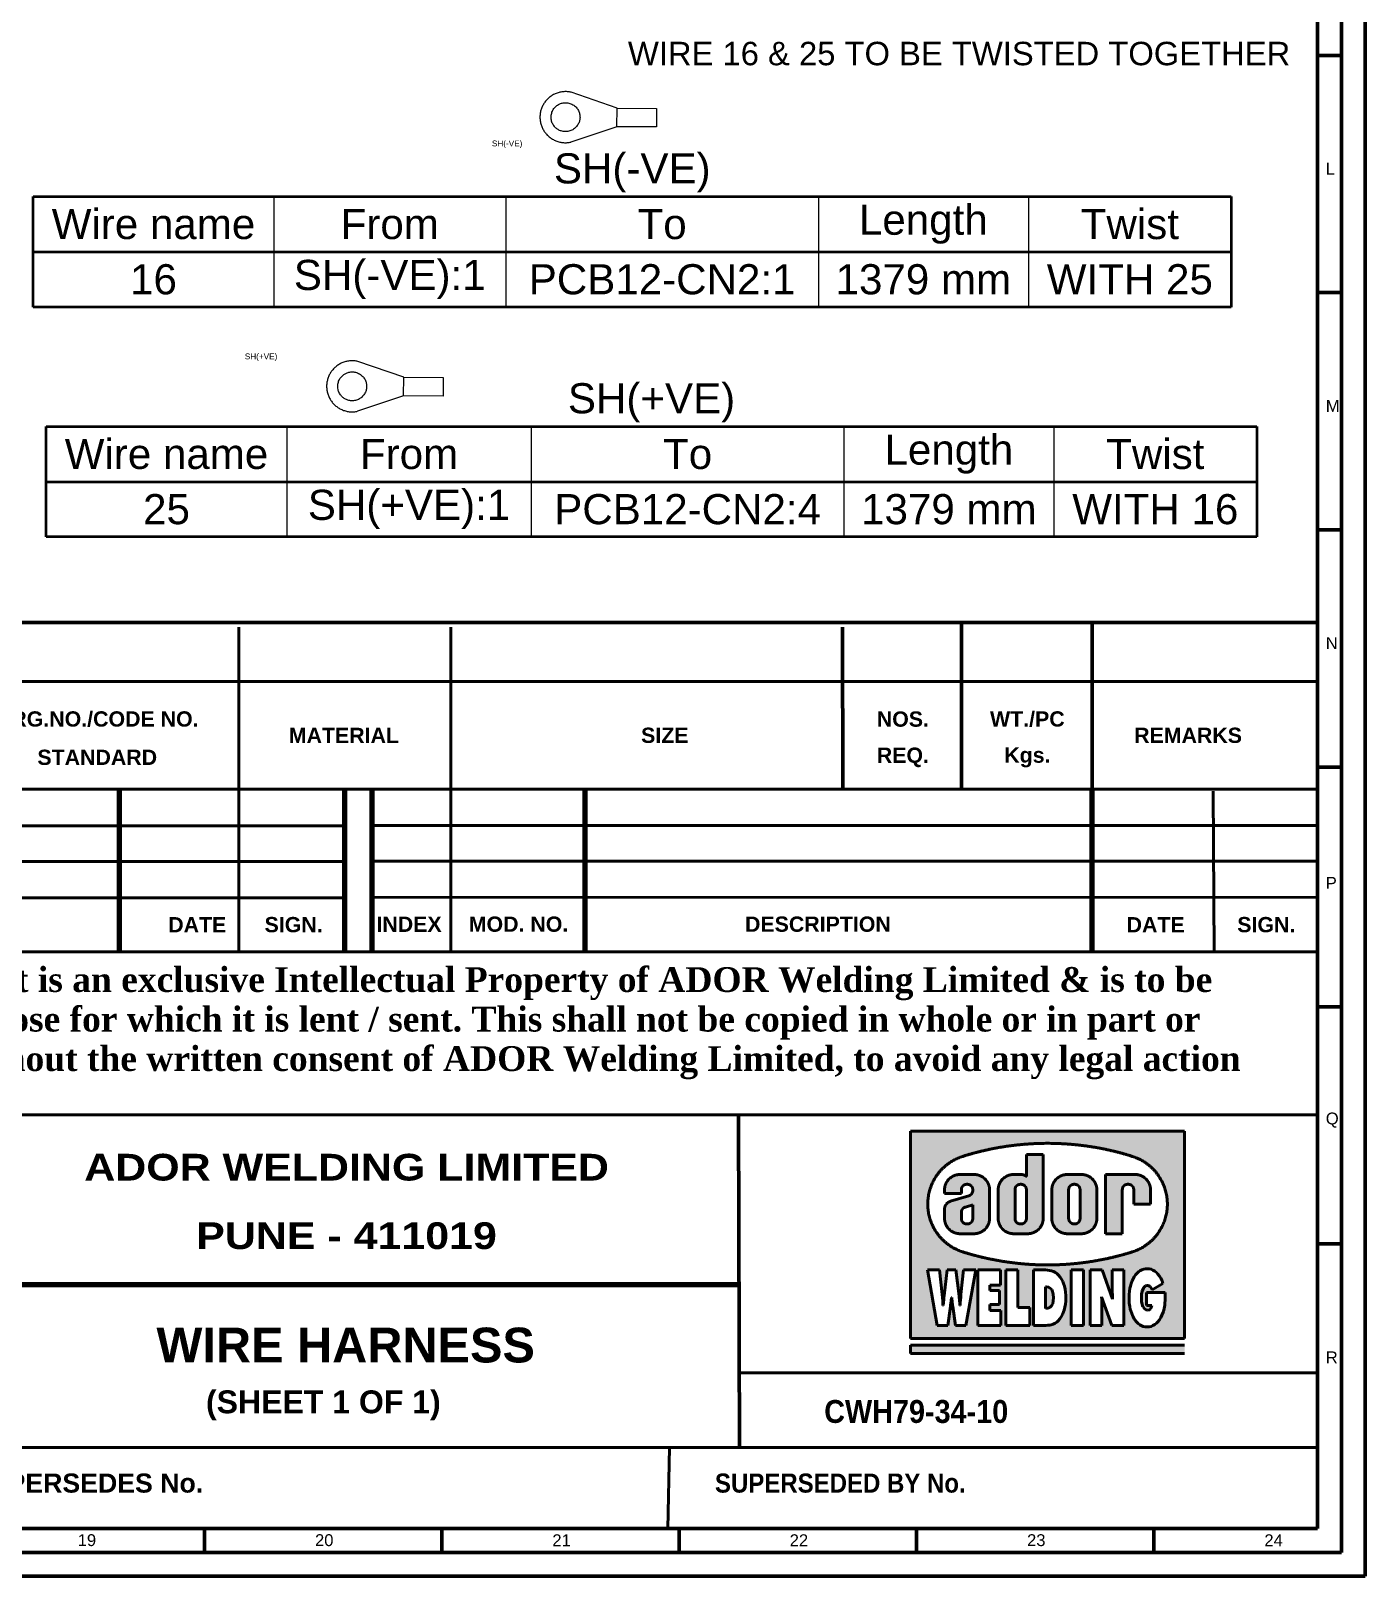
# Model space of a CAD drawing. Header units: millimetres. Extents: x 0 to 1189, y 1 to 842.
# Drawn here: x 907.9 to 1189, y 0.9 to 326.5 of the extents above; entities that cross this region are included whole.
import ezdxf

# ---------------------------------------------------------------- set-up
doc = ezdxf.new("R2010")
doc.units = ezdxf.units.MM
doc.header["$MEASUREMENT"] = 0
doc.linetypes.add('DottedLine', pattern=[3, 0, -3])
doc.styles.get("Standard").update_dxf_attribs({"font": 'txt.shx'})

msp = doc.modelspace()

# ---------------------------------------------------------------- hatches: boundary and pattern name
at = {"lineweight": 0}
h = msp.add_hatch(color=1, dxfattribs=at)
h.paths.add_polyline_path([(1093.23, 94.65), (1093.23, 50.93), (1150.98, 50.93), (1150.98, 94.65)], flags=0)
h.paths.add_polyline_path([(1139.97, 89.34), (1140.83, 89.03), (1141.66, 88.64), (1142.46, 88.18), (1143.22, 87.65), (1143.92, 87.06), (1144.57, 86.41), (1145.16, 85.7), (1145.69, 84.95), (1146.15, 84.15), (1146.54, 83.32), (1146.86, 82.45), (1147.09, 81.56), (1147.25, 80.65), (1147.33, 79.74), (1147.33, 78.82), (1147.25, 77.9), (1147.09, 76.99), (1146.85, 76.1), (1146.54, 75.24), (1146.15, 74.4), (1145.69, 73.61), (1145.16, 72.85), (1144.57, 72.15), (1143.92, 71.5), (1143.21, 70.91), (1142.46, 70.38), (1141.66, 69.92), (1140.83, 69.53), (1139.96, 69.21), (1134.97, 67.88), (1129.87, 66.98), (1124.7, 66.52), (1119.52, 66.52), (1114.35, 66.97), (1109.25, 67.87), (1104.24, 69.22), (1103.37, 69.53), (1102.54, 69.92), (1101.74, 70.38), (1100.99, 70.91), (1100.28, 71.5), (1099.63, 72.15), (1099.04, 72.86), (1098.51, 73.61), (1098.05, 74.41), (1097.66, 75.24), (1097.35, 76.11), (1097.11, 77), (1096.95, 77.9), (1096.87, 78.82), (1096.87, 79.74), (1096.95, 80.66), (1097.11, 81.56), (1097.35, 82.45), (1097.67, 83.32), (1098.05, 84.15), (1098.52, 84.95), (1099.04, 85.7), (1099.64, 86.41), (1100.29, 87.06), (1100.99, 87.65), (1101.75, 88.18), (1102.54, 88.64), (1103.38, 89.03), (1104.24, 89.34), (1109.23, 90.68), (1114.34, 91.58), (1119.5, 92.03), (1124.69, 92.04), (1129.85, 91.58), (1134.96, 90.68)], flags=0)
h.paths.add_polyline_path([(1132.5, 82.25), (1132.5, 76.3), (1132.49, 76.02), (1132.46, 75.74), (1132.39, 75.46), (1132.31, 75.19), (1132.2, 74.92), (1132.07, 74.67), (1131.91, 74.43), (1131.74, 74.21), (1131.55, 74), (1131.34, 73.8), (1131.11, 73.63), (1130.87, 73.48), (1130.62, 73.35), (1130.36, 73.24), (1130.09, 73.15), (1129.81, 73.09), (1129.53, 73.05), (1129.24, 73.04), (1126.27, 73.04), (1125.98, 73.05), (1125.7, 73.09), (1125.42, 73.15), (1125.15, 73.24), (1124.89, 73.35), (1124.64, 73.48), (1124.4, 73.63), (1124.17, 73.8), (1123.96, 74), (1123.77, 74.21), (1123.59, 74.43), (1123.44, 74.67), (1123.31, 74.92), (1123.2, 75.19), (1123.12, 75.46), (1123.05, 75.74), (1123.02, 76.02), (1123, 76.3), (1123, 82.25), (1123.02, 82.54), (1123.05, 82.82), (1123.12, 83.1), (1123.2, 83.37), (1123.31, 83.63), (1123.44, 83.89), (1123.59, 84.13), (1123.77, 84.35), (1123.96, 84.56), (1124.17, 84.75), (1124.4, 84.93), (1124.64, 85.08), (1124.89, 85.21), (1125.15, 85.32), (1125.42, 85.41), (1125.7, 85.47), (1125.98, 85.5), (1126.27, 85.52), (1129.24, 85.52), (1129.53, 85.5), (1129.81, 85.47), (1130.09, 85.41), (1130.36, 85.32), (1130.62, 85.21), (1130.87, 85.08), (1131.11, 84.93), (1131.34, 84.75), (1131.55, 84.56), (1131.74, 84.35), (1131.91, 84.13), (1132.07, 83.89), (1132.2, 83.63), (1132.31, 83.37), (1132.39, 83.1), (1132.46, 82.82), (1132.49, 82.54)], flags=0)
h.paths.add_polyline_path([(1134.31, 85.52), (1140.55, 85.52), (1140.83, 85.5), (1141.11, 85.47), (1141.39, 85.41), (1141.66, 85.32), (1141.92, 85.21), (1142.18, 85.08), (1142.42, 84.93), (1142.64, 84.75), (1142.85, 84.56), (1143.05, 84.35), (1143.22, 84.13), (1143.37, 83.89), (1143.5, 83.63), (1143.61, 83.37), (1143.7, 83.1), (1143.76, 82.82), (1143.8, 82.54), (1143.81, 82.25), (1143.81, 79.26), (1140.26, 79.26), (1140.26, 82.33), (1140.25, 82.43), (1140.24, 82.52), (1140.22, 82.62), (1140.19, 82.71), (1140.15, 82.8), (1140.11, 82.89), (1140.05, 82.97), (1140, 83.05), (1139.93, 83.12), (1139.86, 83.19), (1139.78, 83.25), (1139.7, 83.3), (1139.61, 83.35), (1139.52, 83.39), (1139.42, 83.42), (1139.33, 83.44), (1139.23, 83.45), (1139.13, 83.45), (1139.06, 83.45), (1138.96, 83.45), (1138.86, 83.45), (1138.77, 83.43), (1138.67, 83.41), (1138.58, 83.38), (1138.49, 83.34), (1138.4, 83.29), (1138.32, 83.24), (1138.24, 83.18), (1138.17, 83.11), (1138.11, 83.03), (1138.05, 82.95), (1138, 82.87), (1137.95, 82.78), (1137.92, 82.69), (1137.89, 82.6), (1137.87, 82.5), (1137.86, 82.4), (1137.86, 82.33), (1137.86, 73.04), (1134.31, 73.04)], flags=0)
h.paths.add_polyline_path([(1128.95, 82.33), (1128.95, 76.23), (1128.95, 76.13), (1128.94, 76.03), (1128.92, 75.94), (1128.89, 75.84), (1128.85, 75.75), (1128.8, 75.67), (1128.75, 75.58), (1128.69, 75.51), (1128.62, 75.43), (1128.55, 75.37), (1128.47, 75.31), (1128.39, 75.25), (1128.3, 75.21), (1128.21, 75.17), (1128.12, 75.14), (1128.02, 75.12), (1127.93, 75.11), (1127.83, 75.1), (1127.75, 75.1), (1127.65, 75.11), (1127.55, 75.12), (1127.44, 75.14), (1127.34, 75.18), (1127.25, 75.22), (1127.15, 75.26), (1127.07, 75.32), (1126.98, 75.38), (1126.91, 75.45), (1126.83, 75.53), (1126.77, 75.62), (1126.71, 75.7), (1126.67, 75.8), (1126.63, 75.89), (1126.59, 75.99), (1126.57, 76.1), (1126.56, 76.2), (1126.55, 76.3), (1126.55, 82.33), (1126.56, 82.43), (1126.57, 82.52), (1126.59, 82.62), (1126.62, 82.71), (1126.66, 82.8), (1126.7, 82.89), (1126.76, 82.97), (1126.82, 83.05), (1126.88, 83.12), (1126.96, 83.19), (1127.03, 83.25), (1127.12, 83.3), (1127.2, 83.35), (1127.29, 83.39), (1127.39, 83.42), (1127.48, 83.44), (1127.58, 83.45), (1127.68, 83.45), (1127.83, 83.45), (1127.93, 83.45), (1128.02, 83.44), (1128.12, 83.42), (1128.21, 83.39), (1128.3, 83.35), (1128.39, 83.3), (1128.47, 83.25), (1128.55, 83.19), (1128.62, 83.12), (1128.69, 83.05), (1128.75, 82.97), (1128.8, 82.89), (1128.85, 82.8), (1128.89, 82.71), (1128.92, 82.62), (1128.94, 82.52), (1128.95, 82.43)], flags=0)
h.paths.add_polyline_path([(1121.2, 89.72), (1121.2, 76.3), (1121.19, 76.02), (1121.15, 75.74), (1121.09, 75.46), (1121, 75.19), (1120.9, 74.92), (1120.76, 74.67), (1120.61, 74.43), (1120.44, 74.21), (1120.25, 74), (1120.04, 73.8), (1119.81, 73.63), (1119.57, 73.48), (1119.32, 73.35), (1119.05, 73.24), (1118.78, 73.15), (1118.5, 73.09), (1118.22, 73.05), (1117.94, 73.04), (1114.96, 73.04), (1114.68, 73.05), (1114.4, 73.09), (1114.12, 73.15), (1113.85, 73.24), (1113.58, 73.35), (1113.33, 73.48), (1113.09, 73.63), (1112.87, 73.8), (1112.66, 74), (1112.46, 74.21), (1112.29, 74.43), (1112.14, 74.67), (1112.01, 74.92), (1111.9, 75.19), (1111.81, 75.46), (1111.75, 75.74), (1111.71, 76.02), (1111.7, 76.3), (1111.7, 82.25), (1111.71, 82.54), (1111.75, 82.82), (1111.81, 83.1), (1111.9, 83.37), (1112.01, 83.63), (1112.14, 83.89), (1112.29, 84.13), (1112.46, 84.35), (1112.66, 84.56), (1112.87, 84.75), (1113.09, 84.93), (1113.33, 85.08), (1113.58, 85.21), (1113.85, 85.32), (1114.12, 85.41), (1114.4, 85.47), (1114.68, 85.5), (1114.96, 85.52), (1116.57, 85.52), (1116.72, 85.51), (1116.86, 85.48), (1117.01, 85.45), (1117.15, 85.4), (1117.28, 85.34), (1117.41, 85.27), (1117.54, 85.18), (1117.65, 85.09), (1117.65, 89.72)], flags=0)
h.paths.add_polyline_path([(1117.65, 82.33), (1117.65, 76.23), (1117.65, 76.13), (1117.63, 76.03), (1117.61, 75.94), (1117.58, 75.84), (1117.55, 75.75), (1117.5, 75.67), (1117.45, 75.58), (1117.39, 75.51), (1117.32, 75.43), (1117.25, 75.37), (1117.17, 75.31), (1117.09, 75.25), (1117, 75.21), (1116.91, 75.17), (1116.82, 75.14), (1116.72, 75.12), (1116.62, 75.11), (1116.52, 75.1), (1116.38, 75.1), (1116.28, 75.11), (1116.18, 75.12), (1116.08, 75.14), (1115.99, 75.17), (1115.9, 75.21), (1115.81, 75.25), (1115.73, 75.31), (1115.65, 75.37), (1115.58, 75.43), (1115.51, 75.51), (1115.45, 75.58), (1115.4, 75.67), (1115.36, 75.75), (1115.32, 75.84), (1115.29, 75.94), (1115.27, 76.03), (1115.25, 76.13), (1115.25, 76.23), (1115.25, 82.33), (1115.25, 82.43), (1115.27, 82.52), (1115.29, 82.62), (1115.32, 82.71), (1115.36, 82.8), (1115.4, 82.89), (1115.45, 82.97), (1115.51, 83.05), (1115.58, 83.12), (1115.65, 83.19), (1115.73, 83.25), (1115.81, 83.3), (1115.9, 83.35), (1115.99, 83.39), (1116.08, 83.42), (1116.18, 83.44), (1116.28, 83.45), (1116.38, 83.45), (1116.52, 83.45), (1116.62, 83.45), (1116.72, 83.44), (1116.82, 83.42), (1116.91, 83.39), (1117, 83.35), (1117.09, 83.3), (1117.17, 83.25), (1117.25, 83.19), (1117.32, 83.12), (1117.39, 83.05), (1117.45, 82.97), (1117.5, 82.89), (1117.55, 82.8), (1117.58, 82.71), (1117.61, 82.62), (1117.63, 82.52), (1117.65, 82.43)], flags=0)
h.paths.add_polyline_path([(1109.9, 82.25), (1109.9, 76.3), (1109.88, 76.02), (1109.85, 75.74), (1109.79, 75.46), (1109.7, 75.19), (1109.59, 74.92), (1109.46, 74.67), (1109.31, 74.43), (1109.13, 74.21), (1108.94, 74), (1108.73, 73.8), (1108.51, 73.63), (1108.27, 73.48), (1108.01, 73.35), (1107.75, 73.24), (1107.48, 73.15), (1107.2, 73.09), (1106.92, 73.05), (1106.63, 73.04), (1103.66, 73.04), (1103.37, 73.05), (1103.09, 73.09), (1102.81, 73.15), (1102.54, 73.24), (1102.28, 73.35), (1102.03, 73.48), (1101.79, 73.63), (1101.56, 73.8), (1101.35, 74), (1101.16, 74.21), (1100.99, 74.43), (1100.83, 74.67), (1100.7, 74.92), (1100.59, 75.19), (1100.51, 75.46), (1100.45, 75.74), (1100.41, 76.02), (1100.4, 76.3), (1100.4, 78.17), (1100.4, 78.27), (1100.41, 78.43), (1100.44, 78.58), (1100.49, 78.73), (1100.54, 78.87), (1100.61, 79.01), (1100.69, 79.15), (1100.78, 79.27), (1100.88, 79.39), (1100.99, 79.5), (1101.11, 79.6), (1101.24, 79.68), (1101.37, 79.76), (1101.51, 79.82), (1101.66, 79.87), (1105.49, 81.02), (1105.59, 81.06), (1105.69, 81.1), (1105.78, 81.15), (1105.86, 81.21), (1105.95, 81.28), (1106.02, 81.35), (1106.09, 81.43), (1106.15, 81.51), (1106.2, 81.6), (1106.25, 81.7), (1106.29, 81.8), (1106.31, 81.9), (1106.33, 82), (1106.34, 82.1), (1106.34, 82.25), (1106.35, 82.35), (1106.34, 82.45), (1106.33, 82.55), (1106.3, 82.64), (1106.27, 82.73), (1106.23, 82.82), (1106.19, 82.91), (1106.13, 82.99), (1106.07, 83.07), (1106, 83.14), (1105.93, 83.21), (1105.85, 83.26), (1105.77, 83.31), (1105.68, 83.36), (1105.59, 83.39), (1105.49, 83.42), (1105.4, 83.44), (1105.3, 83.45), (1105.2, 83.45), (1105.15, 83.45), (1105.05, 83.45), (1104.95, 83.45), (1104.85, 83.43), (1104.76, 83.41), (1104.66, 83.38), (1104.57, 83.34), (1104.49, 83.29), (1104.41, 83.24), (1104.33, 83.18), (1104.26, 83.11), (1104.19, 83.03), (1104.14, 82.95), (1104.09, 82.87), (1104.04, 82.78), (1104.01, 82.69), (1103.98, 82.6), (1103.96, 82.5), (1103.95, 82.4), (1103.95, 82.33), (1103.95, 81.51), (1100.4, 81.51), (1100.4, 82.25), (1100.41, 82.54), (1100.45, 82.82), (1100.51, 83.1), (1100.59, 83.37), (1100.7, 83.63), (1100.83, 83.89), (1100.99, 84.13), (1101.16, 84.35), (1101.35, 84.56), (1101.56, 84.75), (1101.79, 84.93), (1102.03, 85.08), (1102.28, 85.21), (1102.54, 85.32), (1102.81, 85.41), (1103.09, 85.47), (1103.37, 85.5), (1103.66, 85.52), (1106.63, 85.52), (1106.92, 85.5), (1107.2, 85.47), (1107.48, 85.41), (1107.75, 85.32), (1108.01, 85.21), (1108.27, 85.08), (1108.51, 84.93), (1108.73, 84.75), (1108.94, 84.56), (1109.13, 84.35), (1109.31, 84.13), (1109.46, 83.89), (1109.59, 83.63), (1109.7, 83.37), (1109.79, 83.1), (1109.85, 82.82), (1109.88, 82.54)], flags=0)
h.paths.add_polyline_path([(1133.6, 65.41), (1135.81, 59.28), (1135.77, 59.94), (1135.76, 60.18), (1135.74, 60.79), (1135.74, 61.48), (1135.74, 65.41), (1138.21, 65.41), (1138.21, 53.69), (1135.67, 53.69), (1133.48, 59.77), (1133.53, 59.1), (1133.54, 58.93), (1133.56, 58.27), (1133.56, 57.92), (1133.56, 53.69), (1131.08, 53.69), (1131.08, 65.41)], flags=0)
h.paths.add_polyline_path([(1129.7, 65.41), (1129.7, 53.69), (1127.09, 53.69), (1127.09, 65.41)], flags=0)
h.paths.add_polyline_path([(1123.37, 65.08), (1123.76, 64.88), (1124.05, 64.67), (1124.42, 64.31), (1124.76, 63.9), (1125.05, 63.45), (1125.31, 62.95), (1125.47, 62.55), (1125.66, 61.97), (1125.81, 61.36), (1125.9, 60.71), (1125.96, 60.03), (1125.97, 59.54), (1125.95, 58.84), (1125.88, 58.17), (1125.76, 57.53), (1125.6, 56.93), (1125.47, 56.55), (1125.25, 56.02), (1124.98, 55.53), (1124.67, 55.09), (1124.33, 54.69), (1124.05, 54.43), (1123.71, 54.19), (1123.31, 54), (1122.9, 53.87), (1122.57, 53.8), (1122.19, 53.75), (1121.76, 53.71), (1121.29, 53.7), (1119.15, 53.69), (1119.15, 65.41), (1121.23, 65.41), (1121.69, 65.4), (1122.13, 65.37), (1122.52, 65.31), (1122.91, 65.23)], flags=0)
h.paths.add_polyline_path([(1106.35, 79.13), (1106.35, 76.23), (1106.34, 76.13), (1106.33, 76.03), (1106.31, 75.94), (1106.28, 75.84), (1106.24, 75.75), (1106.2, 75.67), (1106.14, 75.58), (1106.08, 75.51), (1106.02, 75.43), (1105.94, 75.37), (1105.87, 75.31), (1105.78, 75.25), (1105.7, 75.21), (1105.61, 75.17), (1105.51, 75.14), (1105.42, 75.12), (1105.32, 75.11), (1105.22, 75.1), (1105.07, 75.1), (1104.97, 75.11), (1104.88, 75.12), (1104.78, 75.14), (1104.69, 75.17), (1104.6, 75.21), (1104.51, 75.25), (1104.43, 75.31), (1104.35, 75.37), (1104.28, 75.43), (1104.21, 75.51), (1104.15, 75.58), (1104.1, 75.67), (1104.05, 75.75), (1104.01, 75.84), (1103.98, 75.94), (1103.96, 76.03), (1103.95, 76.13), (1103.95, 76.23), (1103.95, 77.51), (1103.95, 77.58), (1103.96, 77.69), (1103.98, 77.79), (1104.01, 77.89), (1104.04, 77.99), (1104.09, 78.08), (1104.14, 78.17), (1104.2, 78.26), (1104.27, 78.34), (1104.35, 78.41), (1104.43, 78.48), (1104.52, 78.53), (1104.61, 78.59), (1104.7, 78.63), (1104.8, 78.66)], flags=0)
h.paths.add_polyline_path([(1141.96, 65.43), (1142.36, 65.58), (1142.77, 65.66), (1143.08, 65.67), (1143.51, 65.64), (1143.93, 65.54), (1144.32, 65.38), (1144.7, 65.16), (1145.03, 64.89), (1145.36, 64.53), (1145.68, 64.12), (1145.96, 63.64), (1146.22, 63.1), (1146.42, 62.58), (1144.14, 61.18), (1143.87, 61.72), (1143.7, 61.91), (1143.32, 62.13), (1143.12, 62.15), (1142.72, 62.05), (1142.38, 61.73), (1142.22, 61.44), (1142.03, 60.92), (1141.92, 60.29), (1141.88, 59.55), (1141.88, 59.53), (1141.91, 58.77), (1142.02, 58.14), (1142.21, 57.63), (1142.22, 57.61), (1142.51, 57.19), (1142.88, 56.97), (1143.18, 56.92), (1143.61, 57.02), (1143.79, 57.17), (1144.03, 57.68), (1144.06, 57.89), (1142.94, 57.89), (1142.94, 60.64), (1146.89, 60.64), (1146.9, 60.1), (1146.9, 59.79), (1146.89, 59.07), (1146.84, 58.4), (1146.79, 57.95), (1146.67, 57.27), (1146.51, 56.66), (1146.45, 56.48), (1146.21, 55.89), (1145.95, 55.37), (1145.66, 54.9), (1145.34, 54.49), (1145.04, 54.18), (1144.68, 53.89), (1144.31, 53.67), (1143.91, 53.51), (1143.5, 53.41), (1143.08, 53.38), (1142.65, 53.41), (1142.24, 53.51), (1141.85, 53.67), (1141.58, 53.83), (1141.2, 54.11), (1140.85, 54.45), (1140.52, 54.86), (1140.35, 55.13), (1140.07, 55.64), (1139.83, 56.19), (1139.63, 56.78), (1139.54, 57.11), (1139.41, 57.73), (1139.32, 58.39), (1139.28, 59.07), (1139.27, 59.53), (1139.29, 60.23), (1139.35, 60.9), (1139.45, 61.54), (1139.55, 61.96), (1139.72, 62.57), (1139.94, 63.14), (1140.2, 63.67), (1140.35, 63.92), (1140.66, 64.37), (1140.99, 64.75), (1141.36, 65.07), (1141.57, 65.22)], flags=0)
h.paths.add_polyline_path([(1115.87, 65.41), (1115.87, 57.49), (1118.37, 57.49), (1118.37, 53.69), (1113.3, 53.69), (1113.3, 65.41)], flags=0)
h.paths.add_polyline_path([(1122.31, 61.74), (1122.69, 61.55), (1122.98, 61.25), (1123.17, 60.87), (1123.31, 60.28), (1123.36, 59.54), (1123.32, 58.89), (1123.19, 58.29), (1122.94, 57.78), (1122.58, 57.48), (1122.18, 57.32), (1121.69, 57.27), (1121.69, 61.81), (1121.81, 61.81), (1121.84, 61.81)], flags=0)
h.paths.add_polyline_path([(1112.21, 65.41), (1112.21, 62.23), (1109.95, 62.23), (1109.95, 61.1), (1112, 61.1), (1112, 58.1), (1109.95, 58.1), (1109.95, 56.87), (1112.27, 56.87), (1112.27, 53.69), (1107.44, 53.69), (1107.44, 65.41)], flags=0)
h.paths.add_polyline_path([(1107, 65.41), (1104.91, 53.69), (1102.68, 53.69), (1102.14, 57.68), (1102.1, 57.97), (1102, 58.77), (1101.95, 59.39), (1101.94, 59.62), (1101.85, 59.62), (1101.82, 59.07), (1101.74, 58.35), (1101.69, 57.96), (1101.65, 57.68), (1101.11, 53.69), (1098.88, 53.69), (1096.79, 65.41), (1099.36, 65.41), (1099.92, 60.25), (1099.99, 59.54), (1100.03, 59.01), (1100.07, 58.31), (1100.08, 57.94), (1100.14, 57.94), (1100.17, 58.51), (1100.23, 59.21), (1100.29, 59.77), (1100.31, 59.94), (1100.99, 65.41), (1102.8, 65.41), (1103.47, 59.93), (1103.49, 59.77), (1103.58, 58.99), (1103.63, 58.34), (1103.65, 57.94), (1103.7, 57.94), (1103.73, 58.61), (1103.75, 59.01), (1103.81, 59.65), (1103.87, 60.25), (1104.43, 65.41)], flags=0)
msp.add_hatch(color=1, dxfattribs=at).paths.add_polyline_path([(1093.23, 49.57), (1093.23, 47.77), (1150.98, 47.77), (1150.98, 49.57)], flags=0)

# ---------------------------------------------------------------- linework, layer by layer
at = {"color": 7, "linetype": 'Continuous', "lineweight": 50}
for p, q in [((1189, 0.88), (1189, 841.88)), ((1184, 5.88), (1184, 836.88)), ((1179, 10.88), (1179, 831.88)), ((1184, 321.38), (1179, 321.38)), ((1184, 271.38), (1179, 271.38)), ((1184, 221.38), (1179, 221.38)), ((9.21, 201.91), (1179, 201.88)), ((1078.88, 200.89), (1079, 166.68)), ((1104, 201.88), (1104, 166.68)), ((1131.54, 201.88), (1131.54, 166.68)), ((1184, 171.38), (1179, 171.38)), ((1184, 120.88), (1179, 120.88)), ((1057.18, 27.99), (1057, 97.88)), ((1184, 70.88), (1179, 70.88)), ((10, 10.88), (1179, 10.88)), ((944.5, 10.88), (944.5, 5.88)), ((994.5, 10.88), (994.5, 5.88)), ((1012.6, 10.88), (1020.4, 10.88)), ((1044.5, 10.88), (1044.5, 5.88)), ((1094.5, 10.88), (1094.5, 5.88)), ((1144.5, 10.88), (1144.5, 5.88)), ((5, 5.88), (1184, 5.88)), ((0, 0.88), (1189, 0.88))]:
    msp.add_line(p, q, dxfattribs=at)
at = {"color": 7, "linetype": 'Continuous', "lineweight": 0}
for p, q in [((1031.42, 310.26), (1021.76, 313.6)), ((1031.4, 306.34), (1021.7, 303.09)), ((986.48, 253.53), (976.81, 256.88)), ((986.45, 249.61), (976.76, 246.37))]:
    msp.add_line(p, q, dxfattribs=at)
at = {"color": 7, "linetype": 'Continuous', "lineweight": 35}
for p, q in [((908.43, 291.61), (1160.82, 291.61)), ((908.43, 268.33), (908.43, 291.61)), ((1160.82, 291.61), (1160.82, 268.33)), ((908.43, 279.97), (1160.82, 279.97)), ((1160.82, 268.33), (908.43, 268.33)), ((911.17, 243.16), (1166.19, 243.16)), ((911.17, 219.88), (911.17, 243.16)), ((1166.19, 243.16), (1166.19, 219.88)), ((911.17, 231.52), (1166.19, 231.52)), ((1166.19, 219.88), (911.17, 219.88))]:
    msp.add_line(p, q, dxfattribs=at)
at = {"color": 7, "linetype": 'Continuous', "lineweight": 18}
for p, q in [((959.08, 291.61), (959.08, 268.33)), ((1007.98, 291.61), (1007.98, 268.33)), ((1073.83, 291.61), (1073.83, 268.33)), ((1118.06, 291.61), (1118.06, 268.33)), ((961.83, 243.16), (961.83, 219.88)), ((1013.35, 243.16), (1013.35, 219.88)), ((1079.21, 243.16), (1079.21, 219.88)), ((1123.43, 243.16), (1123.43, 219.88))]:
    msp.add_line(p, q, dxfattribs=at)
at = {"color": 7, "linetype": 'Continuous', "lineweight": 40}
for p, q in [((951.74, 132.39), (951.76, 200.89)), ((996.4, 200.89), (996.4, 132.39)), ((774.86, 189.44), (1178.88, 189.4)), ((774.74, 166.71), (1178.88, 166.7)), ((1157.18, 132.4), (1157.02, 166.32)), ((774.86, 158.96), (973.98, 159)), ((979.76, 159.06), (1178.88, 159.09)), ((774.86, 151.44), (973.98, 151.46)), ((979.76, 151.54), (1178.88, 151.55)), ((774.85, 143.83), (973.98, 143.84)), ((979.75, 143.93), (1178.88, 143.94)), ((774.86, 132.45), (1178.88, 132.46)), ((804.18, 98.06), (1178.88, 98.06)), ((1057.26, 43.73), (1178.88, 43.73)), ((804.18, 27.95), (1178.88, 27.95)), ((1042.08, 10.85), (1042.44, 27.95))]:
    msp.add_line(p, q, dxfattribs=at)
at = {"color": 7, "linetype": 'Continuous', "lineweight": 106}
for p, q in [((926.63, 132.39), (926.63, 166.57)), ((974.03, 166.57), (974.03, 132.39)), ((979.74, 166.57), (979.74, 132.39)), ((1024.64, 166.66), (1024.64, 132.49)), ((1131.53, 132.49), (1131.53, 166.66)), ((804.18, 62.33), (1057.26, 62.33))]:
    msp.add_line(p, q, dxfattribs=at)
at = {"color": 1, "linetype": 'Continuous', "lineweight": 40}
for p, q in [((1093.23, 50.93), (1093.23, 94.65)), ((1093.23, 94.65), (1150.98, 94.65)), ((1150.98, 50.93), (1150.98, 94.65)), ((1117.65, 85.09), (1117.65, 89.72)), ((1117.65, 89.72), (1121.2, 89.72)), ((1121.2, 89.72), (1121.2, 76.3)), ((1106.63, 85.52), (1103.66, 85.52)), ((1114.96, 85.52), (1116.52, 85.52)), ((1129.24, 85.52), (1126.27, 85.52)), ((1134.31, 73.04), (1134.31, 85.52)), ((1134.31, 85.52), (1140.55, 85.52)), ((1100.4, 82.25), (1100.4, 81.51)), ((1100.4, 81.51), (1103.95, 81.51)), ((1103.95, 81.51), (1103.95, 82.33)), ((1105.07, 83.45), (1105.22, 83.45)), ((1106.35, 82.33), (1106.35, 82.17)), ((1109.9, 76.3), (1109.9, 82.25)), ((1111.7, 76.3), (1111.7, 82.25)), ((1115.25, 76.23), (1115.25, 82.33)), ((1116.38, 83.45), (1116.55, 83.45)), ((1117.65, 82.33), (1117.65, 76.23)), ((1123, 82.25), (1123, 76.3)), ((1126.55, 82.33), (1126.55, 76.3)), ((1127.83, 83.45), (1127.68, 83.45)), ((1128.95, 76.23), (1128.95, 82.33)), ((1132.5, 76.3), (1132.5, 82.25)), ((1137.86, 82.33), (1137.86, 73.04)), ((1139.13, 83.45), (1138.98, 83.45)), ((1140.26, 79.26), (1140.26, 82.33)), ((1143.81, 82.25), (1143.81, 79.26)), ((1100.4, 78.17), (1100.4, 76.3)), ((1105.49, 81.02), (1101.66, 79.87)), ((1106.35, 79.13), (1104.8, 78.66)), ((1106.35, 76.23), (1106.35, 79.13)), ((1143.81, 79.26), (1140.26, 79.26)), ((1103.95, 77.51), (1103.95, 76.23)), ((1105.07, 75.1), (1105.22, 75.1)), ((1116.52, 75.1), (1116.38, 75.1)), ((1127.75, 75.1), (1127.83, 75.1)), ((1103.66, 73.04), (1106.63, 73.04)), ((1117.94, 73.04), (1114.96, 73.04)), ((1126.27, 73.04), (1129.24, 73.04)), ((1137.86, 73.04), (1134.31, 73.04)), ((1096.79, 65.41), (1098.88, 53.69)), ((1099.36, 65.41), (1096.79, 65.41)), ((1099.36, 65.41), (1099.92, 60.25)), ((1100.99, 65.41), (1100.31, 59.94)), ((1102.8, 65.41), (1100.99, 65.41)), ((1103.47, 59.93), (1102.8, 65.41)), ((1104.43, 65.41), (1103.87, 60.25)), ((1107, 65.41), (1104.43, 65.41)), ((1104.91, 53.69), (1107, 65.41)), ((1107.44, 53.69), (1107.44, 65.41)), ((1112.21, 65.41), (1107.44, 65.41)), ((1112.21, 62.23), (1112.21, 65.41)), ((1113.3, 53.69), (1113.3, 65.41)), ((1115.87, 65.41), (1113.3, 65.41)), ((1115.87, 57.49), (1115.87, 65.41)), ((1119.15, 65.41), (1119.15, 53.69)), ((1121.23, 65.41), (1119.15, 65.41)), ((1121.23, 65.41), (1121.69, 65.4)), ((1121.69, 65.4), (1122.13, 65.37)), ((1122.13, 65.37), (1122.52, 65.31)), ((1122.52, 65.31), (1122.89, 65.24)), ((1122.89, 65.24), (1122.92, 65.23)), ((1122.92, 65.23), (1123.37, 65.08)), ((1127.09, 65.41), (1127.09, 53.69)), ((1127.09, 65.41), (1127.09, 53.69)), ((1127.09, 53.69), (1127.09, 65.41)), ((1129.7, 65.41), (1127.09, 65.41)), ((1129.7, 65.41), (1129.7, 53.69)), ((1131.08, 53.69), (1131.08, 65.41)), ((1133.6, 65.41), (1131.08, 65.41)), ((1135.81, 59.28), (1133.6, 65.41)), ((1135.74, 65.41), (1135.74, 61.48)), ((1138.21, 65.41), (1135.74, 65.41)), ((1138.21, 53.69), (1138.21, 65.41)), ((1141.36, 65.07), (1141.57, 65.22)), ((1141.57, 65.22), (1141.96, 65.43)), ((1141.96, 65.43), (1142.36, 65.58)), ((1142.36, 65.58), (1142.77, 65.66)), ((1143.08, 65.67), (1142.77, 65.66)), ((1143.51, 65.64), (1143.08, 65.67)), ((1143.93, 65.54), (1143.51, 65.64)), ((1144.32, 65.38), (1143.93, 65.54)), ((1144.7, 65.16), (1144.32, 65.38)), ((1145.03, 64.89), (1144.7, 65.16)), ((1109.95, 62.23), (1109.95, 61.1)), ((1112.21, 62.23), (1109.95, 62.23)), ((1123.37, 65.08), (1123.76, 64.88)), ((1123.76, 64.88), (1124.05, 64.67)), ((1124.05, 64.67), (1124.42, 64.31)), ((1124.42, 64.31), (1124.76, 63.9)), ((1124.76, 63.9), (1125.05, 63.45)), ((1125.05, 63.45), (1125.31, 62.95)), ((1125.31, 62.95), (1125.47, 62.55)), ((1125.47, 62.55), (1125.66, 61.97)), ((1125.81, 61.36), (1125.66, 61.97)), ((1139.45, 61.54), (1139.55, 61.96)), ((1139.55, 61.96), (1139.72, 62.57)), ((1139.72, 62.57), (1139.94, 63.14)), ((1139.94, 63.14), (1140.2, 63.67)), ((1140.35, 63.92), (1140.2, 63.67)), ((1140.35, 63.92), (1140.66, 64.37)), ((1140.66, 64.37), (1140.99, 64.75)), ((1140.99, 64.75), (1141.36, 65.07)), ((1142.38, 61.73), (1142.72, 62.05)), ((1143.12, 62.15), (1142.72, 62.05)), ((1143.12, 62.15), (1143.32, 62.13)), ((1143.32, 62.13), (1143.7, 61.91)), ((1143.7, 61.91), (1143.87, 61.72)), ((1144.14, 61.18), (1146.42, 62.58)), ((1145.36, 64.53), (1145.03, 64.89)), ((1145.68, 64.12), (1145.36, 64.53)), ((1145.96, 63.64), (1145.68, 64.12)), ((1146.22, 63.1), (1145.96, 63.64)), ((1146.22, 63.1), (1146.42, 62.58)), ((1099.92, 60.25), (1099.99, 59.54)), ((1099.99, 59.54), (1100.03, 59.01)), ((1100.03, 59.01), (1100.07, 58.31)), ((1100.17, 58.51), (1100.23, 59.21)), ((1100.23, 59.21), (1100.29, 59.77)), ((1100.29, 59.77), (1100.31, 59.94)), ((1101.74, 58.35), (1101.82, 59.07)), ((1101.82, 59.07), (1101.85, 59.62)), ((1101.85, 59.62), (1101.94, 59.62)), ((1101.94, 59.62), (1101.95, 59.39)), ((1102, 58.77), (1101.95, 59.39)), ((1102.1, 57.97), (1102, 58.77)), ((1103.49, 59.77), (1103.47, 59.93)), ((1103.58, 58.99), (1103.49, 59.77)), ((1103.63, 58.34), (1103.58, 58.99)), ((1103.75, 59.01), (1103.73, 58.61)), ((1103.81, 59.65), (1103.75, 59.01)), ((1103.87, 60.25), (1103.81, 59.65)), ((1109.95, 61.1), (1112, 61.1)), ((1109.95, 61.1), (1112, 61.1)), ((1112, 61.1), (1109.95, 61.1)), ((1112, 61.1), (1112, 58.1)), ((1121.69, 61.81), (1121.69, 57.27)), ((1121.81, 61.81), (1121.69, 61.81)), ((1121.81, 61.81), (1121.84, 61.81)), ((1121.84, 61.81), (1122.31, 61.74)), ((1122.31, 61.74), (1122.69, 61.55)), ((1122.98, 61.25), (1122.69, 61.55)), ((1122.98, 61.25), (1123.17, 60.87)), ((1123.31, 60.28), (1123.17, 60.87)), ((1123.19, 58.29), (1123.32, 58.89)), ((1123.36, 59.54), (1123.31, 60.28)), ((1123.32, 58.89), (1123.36, 59.54)), ((1125.9, 60.71), (1125.81, 61.36)), ((1125.88, 58.17), (1125.95, 58.84)), ((1125.96, 60.03), (1125.9, 60.71)), ((1125.95, 58.84), (1125.97, 59.54)), ((1125.97, 59.54), (1125.96, 60.03)), ((1133.48, 59.77), (1133.53, 59.1)), ((1135.67, 53.69), (1133.48, 59.77)), ((1133.53, 59.1), (1133.54, 58.93)), ((1133.54, 58.93), (1133.56, 58.27)), ((1135.74, 61.48), (1135.74, 60.79)), ((1135.74, 60.79), (1135.76, 60.18)), ((1135.76, 60.18), (1135.77, 59.94)), ((1135.77, 59.94), (1135.81, 59.28)), ((1139.27, 59.53), (1139.29, 60.23)), ((1139.28, 59.07), (1139.27, 59.53)), ((1139.32, 58.39), (1139.28, 59.07)), ((1139.29, 60.23), (1139.35, 60.9)), ((1139.35, 60.9), (1139.45, 61.54)), ((1141.88, 59.55), (1141.92, 60.29)), ((1141.88, 59.53), (1141.88, 59.55)), ((1141.91, 58.77), (1141.88, 59.53)), ((1142.02, 58.14), (1141.91, 58.77)), ((1141.92, 60.29), (1142.03, 60.92)), ((1142.22, 61.44), (1142.03, 60.92)), ((1142.22, 61.44), (1142.38, 61.73)), ((1146.89, 60.64), (1142.94, 60.64)), ((1142.94, 60.64), (1142.94, 57.89)), ((1143.87, 61.72), (1144.14, 61.18)), ((1146.89, 59.07), (1146.84, 58.4)), ((1146.89, 60.64), (1146.9, 60.1)), ((1146.9, 59.79), (1146.89, 59.07)), ((1146.9, 60.1), (1146.9, 59.79)), ((1100.07, 58.31), (1100.08, 57.94)), ((1100.14, 57.94), (1100.08, 57.94)), ((1100.14, 57.94), (1100.17, 58.51)), ((1101.11, 53.69), (1101.65, 57.68)), ((1101.65, 57.68), (1101.69, 57.96)), ((1101.74, 58.35), (1101.69, 57.96)), ((1102.14, 57.68), (1102.1, 57.97)), ((1102.14, 57.68), (1102.68, 53.69)), ((1103.65, 57.94), (1103.63, 58.34)), ((1103.7, 57.94), (1103.65, 57.94)), ((1103.73, 58.61), (1103.7, 57.94)), ((1112, 58.1), (1109.95, 58.1)), ((1109.95, 58.1), (1109.95, 56.87)), ((1109.95, 56.87), (1112.27, 56.87)), ((1109.95, 56.87), (1112.27, 56.87)), ((1112.27, 56.87), (1109.95, 56.87)), ((1112.27, 53.69), (1112.27, 56.87)), ((1115.87, 57.49), (1118.37, 57.49)), ((1115.87, 57.49), (1118.37, 57.49)), ((1118.37, 57.49), (1115.87, 57.49)), ((1118.37, 53.69), (1118.37, 57.49)), ((1122.18, 57.32), (1121.69, 57.27)), ((1122.58, 57.48), (1122.18, 57.32)), ((1122.58, 57.48), (1122.89, 57.74)), ((1122.96, 57.83), (1122.89, 57.74)), ((1122.96, 57.83), (1123.19, 58.29)), ((1124.98, 55.53), (1124.67, 55.09)), ((1125.25, 56.02), (1124.98, 55.53)), ((1125.47, 56.55), (1125.25, 56.02)), ((1125.6, 56.93), (1125.47, 56.55)), ((1125.6, 56.93), (1125.76, 57.53)), ((1125.76, 57.53), (1125.88, 58.17)), ((1133.56, 58.27), (1133.56, 57.92)), ((1133.56, 53.69), (1133.56, 57.92)), ((1139.41, 57.73), (1139.32, 58.39)), ((1139.54, 57.11), (1139.41, 57.73)), ((1139.63, 56.78), (1139.54, 57.11)), ((1139.83, 56.19), (1139.63, 56.78)), ((1140.07, 55.64), (1139.83, 56.19)), ((1140.35, 55.13), (1140.07, 55.64)), ((1142.21, 57.63), (1142.02, 58.14)), ((1142.21, 57.63), (1142.22, 57.61)), ((1142.22, 57.61), (1142.51, 57.19)), ((1142.88, 56.97), (1142.51, 57.19)), ((1142.88, 56.97), (1143.18, 56.92)), ((1142.94, 57.89), (1144.06, 57.89)), ((1143.61, 57.02), (1143.18, 56.92)), ((1143.79, 57.17), (1143.61, 57.02)), ((1143.79, 57.17), (1144.03, 57.68)), ((1144.06, 57.89), (1144.03, 57.68)), ((1145.66, 54.9), (1145.95, 55.37)), ((1145.95, 55.37), (1146.21, 55.89)), ((1146.21, 55.89), (1146.45, 56.48)), ((1146.51, 56.66), (1146.45, 56.48)), ((1146.51, 56.66), (1146.67, 57.27)), ((1146.67, 57.27), (1146.79, 57.95)), ((1146.84, 58.4), (1146.79, 57.95)), ((1098.88, 53.69), (1101.11, 53.69)), ((1102.68, 53.69), (1104.91, 53.69)), ((1107.44, 53.69), (1112.27, 53.69)), ((1113.3, 53.69), (1118.37, 53.69)), ((1121.29, 53.7), (1119.15, 53.69)), ((1121.04, 53.69), (1121.29, 53.7)), ((1121.76, 53.71), (1121.29, 53.7)), ((1122.19, 53.75), (1121.76, 53.71)), ((1122.57, 53.8), (1122.19, 53.75)), ((1122.9, 53.87), (1122.57, 53.8)), ((1123.31, 54), (1122.9, 53.87)), ((1123.71, 54.19), (1123.31, 54)), ((1124.05, 54.43), (1123.71, 54.19)), ((1124.33, 54.69), (1124.05, 54.43)), ((1124.67, 55.09), (1124.33, 54.69)), ((1129.7, 53.69), (1127.09, 53.69)), ((1131.08, 53.69), (1133.56, 53.69)), ((1135.67, 53.69), (1138.21, 53.69)), ((1140.52, 54.86), (1140.35, 55.13)), ((1140.85, 54.45), (1140.52, 54.86)), ((1141.2, 54.11), (1140.85, 54.45)), ((1141.58, 53.83), (1141.2, 54.11)), ((1141.58, 53.83), (1141.85, 53.67)), ((1142.24, 53.51), (1141.85, 53.67)), ((1142.65, 53.41), (1142.24, 53.51)), ((1143.08, 53.38), (1142.65, 53.41)), ((1143.5, 53.41), (1143.08, 53.38)), ((1143.5, 53.41), (1143.91, 53.51)), ((1143.91, 53.51), (1144.31, 53.67)), ((1144.31, 53.67), (1144.68, 53.89)), ((1144.68, 53.89), (1145.04, 54.18)), ((1145.04, 54.18), (1145.34, 54.49)), ((1145.34, 54.49), (1145.66, 54.9)), ((1093.23, 50.93), (1150.98, 50.93)), ((1093.23, 49.57), (1150.98, 49.57)), ((1093.23, 47.77), (1093.23, 49.57)), ((1093.23, 47.77), (1150.98, 47.77))]:
    msp.add_line(p, q, dxfattribs=at)
at = {"color": 251, "linetype": 'DottedLine', "lineweight": 50, "true_color": 0x656565}
msp.add_polyline3d([(0, 0.88, 0), (0, 841.88, 0), (1189, 841.88, 0), (1189, 0.88, 0), (0, 0.88, 0)], dxfattribs=at)
at = {"color": 7, "linetype": 'Continuous', "lineweight": 0}
for points in [[(1031.42, 310.26, 0), (1039.74, 310.21, 0), (1039.72, 306.29, 0), (1031.4, 306.34, 0), (1031.42, 310.26, 0)], [(986.48, 253.53, 0), (994.8, 253.49, 0), (994.78, 249.57, 0), (986.45, 249.61, 0), (986.48, 253.53, 0)]]:
    msp.add_polyline3d(points, dxfattribs=at)
for points, weights in [([(1021.76, 313.6), (1018.19, 314.42), (1016.12, 311.4), (1014.05, 308.39), (1016.09, 305.35), (1018.13, 302.32), (1021.7, 303.09)], [1, 0.827308773994, 1, 0.827308773994, 1, 0.827308773994, 1]), ([(1023.61, 308.34), (1023.64, 313.62), (1019.05, 311), (1014.47, 308.39), (1019.02, 305.72), (1023.58, 303.06), (1023.61, 308.34)], [1, 0.499999970198, 1, 0.499999970198, 1, 0.499999970198, 1]), ([(976.81, 256.88), (973.25, 257.69), (971.18, 254.68), (969.11, 251.67), (971.15, 248.63), (973.18, 245.6), (976.76, 246.37)], [1, 0.827308773994, 1, 0.827308773994, 1, 0.827308773994, 1]), ([(978.66, 251.61), (978.69, 256.89), (974.11, 254.28), (969.52, 251.66), (974.08, 249), (978.64, 246.34), (978.66, 251.61)], [1, 0.499999970198, 1, 0.499999970198, 1, 0.499999970198, 1])]:
    msp.add_rational_spline(points, weights, degree=2, knots=[0, 0, 0, 0.333333, 0.333333, 0.666667, 0.666667, 1, 1, 1], dxfattribs=at)
at = {"color": 1, "linetype": 'Continuous', "lineweight": 40}
for points, weights in [([(1139.96, 89.34), (1134.18, 91.17), (1128.14, 91.78), (1122.1, 92.4), (1116.07, 91.78), (1110.03, 91.17), (1104.24, 89.34)], [1, 0.994826257229, 1, 0.994826257229, 1, 0.994826257229, 1]), ([(1104.24, 89.34), (1099.73, 87.92), (1097.79, 83.6), (1095.85, 79.28), (1097.79, 74.96), (1099.73, 70.64), (1104.24, 69.21)], [1, 0.912340164185, 1, 0.912340164185, 1, 0.912340164185, 1]), ([(1139.96, 69.21), (1144.48, 70.64), (1146.42, 74.96), (1148.36, 79.28), (1146.42, 83.6), (1144.48, 87.92), (1139.96, 89.34)], [1, 0.912340164185, 1, 0.912340164185, 1, 0.912340164185, 1]), ([(1103.66, 85.52), (1102.78, 85.52), (1102.03, 85.08), (1101.27, 84.64), (1100.83, 83.89), (1100.4, 83.13), (1100.4, 82.25)], [1, 0.965925812721, 1, 0.965925812721, 1, 0.965925812721, 1]), ([(1109.9, 82.25), (1109.9, 83.13), (1109.46, 83.89), (1109.02, 84.64), (1108.27, 85.08), (1107.51, 85.52), (1106.63, 85.52)], [1, 0.965925812721, 1, 0.965925812721, 1, 0.965925812721, 1]), ([(1114.96, 85.52), (1114.09, 85.52), (1113.33, 85.08), (1112.57, 84.64), (1112.14, 83.89), (1111.7, 83.13), (1111.7, 82.25)], [1, 0.965925812721, 1, 0.965925812721, 1, 0.965925812721, 1]), ([(1117.65, 85.09), (1117.5, 85.23), (1117.31, 85.32), (1117.13, 85.42), (1116.93, 85.47), (1116.73, 85.52), (1116.52, 85.52)], [1, 0.992737770081, 1, 0.992737770081, 1, 0.992737770081, 1]), ([(1126.27, 85.52), (1125.39, 85.52), (1124.64, 85.08), (1123.88, 84.64), (1123.44, 83.89), (1123, 83.13), (1123, 82.25)], [1, 0.965925812721, 1, 0.965925812721, 1, 0.965925812721, 1]), ([(1132.5, 82.25), (1132.5, 83.13), (1132.07, 83.89), (1131.63, 84.64), (1130.87, 85.08), (1130.12, 85.52), (1129.24, 85.52)], [1, 0.965925812721, 1, 0.965925812721, 1, 0.965925812721, 1]), ([(1143.81, 82.25), (1143.81, 83.13), (1143.37, 83.89), (1142.93, 84.64), (1142.18, 85.08), (1141.42, 85.52), (1140.55, 85.52)], [1, 0.965925812721, 1, 0.965925812721, 1, 0.965925812721, 1]), ([(1105.07, 83.45), (1104.77, 83.45), (1104.51, 83.3), (1104.25, 83.15), (1104.1, 82.89), (1103.95, 82.63), (1103.95, 82.33)], [1, 0.965925812721, 1, 0.965925812721, 1, 0.965925812721, 1]), ([(1106.35, 82.33), (1106.35, 82.63), (1106.2, 82.89), (1106.05, 83.15), (1105.78, 83.3), (1105.52, 83.45), (1105.22, 83.45)], [1, 0.965925812721, 1, 0.965925812721, 1, 0.965925812721, 1]), ([(1105.49, 81.02), (1105.74, 81.1), (1105.94, 81.27), (1106.13, 81.44), (1106.24, 81.68), (1106.35, 81.91), (1106.35, 82.17)], [1, 0.977368712425, 1, 0.977368712425, 1, 0.977368712425, 1]), ([(1116.38, 83.45), (1116.07, 83.45), (1115.81, 83.3), (1115.55, 83.15), (1115.4, 82.89), (1115.25, 82.63), (1115.25, 82.33)], [1, 0.965925812721, 1, 0.965925812721, 1, 0.965925812721, 1]), ([(1117.65, 82.33), (1117.65, 82.63), (1117.5, 82.89), (1117.35, 83.15), (1117.09, 83.3), (1116.83, 83.45), (1116.52, 83.45)], [1, 0.965925812721, 1, 0.965925812721, 1, 0.965925812721, 1]), ([(1127.68, 83.45), (1127.38, 83.45), (1127.12, 83.3), (1126.86, 83.15), (1126.7, 82.89), (1126.55, 82.63), (1126.55, 82.33)], [1, 0.965925812721, 1, 0.965925812721, 1, 0.965925812721, 1]), ([(1128.95, 82.33), (1128.95, 82.63), (1128.8, 82.89), (1128.65, 83.15), (1128.39, 83.3), (1128.13, 83.45), (1127.83, 83.45)], [1, 0.965925812721, 1, 0.965925812721, 1, 0.965925812721, 1]), ([(1138.98, 83.45), (1138.68, 83.45), (1138.42, 83.3), (1138.16, 83.15), (1138.01, 82.89), (1137.86, 82.63), (1137.86, 82.33)], [1, 0.965925812721, 1, 0.965925812721, 1, 0.965925812721, 1]), ([(1140.26, 82.33), (1140.26, 82.63), (1140.11, 82.89), (1139.96, 83.15), (1139.7, 83.3), (1139.43, 83.45), (1139.13, 83.45)], [1, 0.965925812721, 1, 0.965925812721, 1, 0.965925812721, 1]), ([(1101.66, 79.87), (1101.29, 79.76), (1101, 79.51), (1100.71, 79.26), (1100.56, 78.91), (1100.4, 78.56), (1100.4, 78.17)], [1, 0.977368712425, 1, 0.977368712425, 1, 0.977368712425, 1]), ([(1104.8, 78.66), (1104.55, 78.59), (1104.36, 78.42), (1104.16, 78.25), (1104.05, 78.01), (1103.95, 77.77), (1103.95, 77.51)], [1, 0.977368712425, 1, 0.977368712425, 1, 0.977368712425, 1]), ([(1100.4, 76.3), (1100.4, 75.43), (1100.83, 74.67), (1101.27, 73.92), (1102.03, 73.48), (1102.78, 73.04), (1103.66, 73.04)], [1, 0.965925812721, 1, 0.965925812721, 1, 0.965925812721, 1]), ([(1103.95, 76.23), (1103.95, 75.93), (1104.1, 75.67), (1104.25, 75.41), (1104.51, 75.25), (1104.77, 75.1), (1105.07, 75.1)], [1, 0.965925812721, 1, 0.965925812721, 1, 0.965925812721, 1]), ([(1105.22, 75.1), (1105.52, 75.1), (1105.78, 75.25), (1106.05, 75.41), (1106.2, 75.67), (1106.35, 75.93), (1106.35, 76.23)], [1, 0.965925812721, 1, 0.965925812721, 1, 0.965925812721, 1]), ([(1106.63, 73.04), (1107.51, 73.04), (1108.27, 73.48), (1109.02, 73.92), (1109.46, 74.67), (1109.9, 75.43), (1109.9, 76.3)], [1, 0.965925812721, 1, 0.965925812721, 1, 0.965925812721, 1]), ([(1111.7, 76.3), (1111.7, 75.43), (1112.14, 74.67), (1112.57, 73.92), (1113.33, 73.48), (1114.09, 73.04), (1114.96, 73.04)], [1, 0.965925812721, 1, 0.965925812721, 1, 0.965925812721, 1]), ([(1115.25, 76.23), (1115.25, 75.93), (1115.4, 75.67), (1115.55, 75.41), (1115.81, 75.25), (1116.07, 75.1), (1116.38, 75.1)], [1, 0.965925812721, 1, 0.965925812721, 1, 0.965925812721, 1]), ([(1116.52, 75.1), (1116.83, 75.1), (1117.09, 75.25), (1117.35, 75.41), (1117.5, 75.67), (1117.65, 75.93), (1117.65, 76.23)], [1, 0.965925812721, 1, 0.965925812721, 1, 0.965925812721, 1]), ([(1117.94, 73.04), (1118.81, 73.04), (1119.57, 73.48), (1120.33, 73.92), (1120.76, 74.67), (1121.2, 75.43), (1121.2, 76.3)], [1, 0.965925812721, 1, 0.965925812721, 1, 0.965925812721, 1]), ([(1123, 76.3), (1123, 75.43), (1123.44, 74.67), (1123.88, 73.92), (1124.64, 73.48), (1125.39, 73.04), (1126.27, 73.04)], [1, 0.965925812721, 1, 0.965925812721, 1, 0.965925812721, 1]), ([(1126.55, 76.3), (1126.55, 75.98), (1126.71, 75.7), (1126.88, 75.42), (1127.15, 75.26), (1127.43, 75.1), (1127.75, 75.1)], [1, 0.965925812721, 1, 0.965925812721, 1, 0.965925812721, 1]), ([(1127.83, 75.1), (1128.13, 75.1), (1128.39, 75.25), (1128.65, 75.41), (1128.8, 75.67), (1128.95, 75.93), (1128.95, 76.23)], [1, 0.965925812721, 1, 0.965925812721, 1, 0.965925812721, 1]), ([(1129.24, 73.04), (1130.12, 73.04), (1130.87, 73.48), (1131.63, 73.92), (1132.07, 74.67), (1132.5, 75.43), (1132.5, 76.3)], [1, 0.965925812721, 1, 0.965925812721, 1, 0.965925812721, 1]), ([(1104.24, 69.21), (1110.03, 67.39), (1116.07, 66.77), (1122.1, 66.16), (1128.14, 66.77), (1134.18, 67.39), (1139.96, 69.21)], [1, 0.994826316833, 1, 0.994826316833, 1, 0.994826316833, 1])]:
    msp.add_rational_spline(points, weights, degree=2, knots=[0, 0, 0, 0.333333, 0.333333, 0.666667, 0.666667, 1, 1, 1], dxfattribs=at)

# ---------------------------------------------------------------- texts
at = {"color": 7, "attachment_point": 5}
for s, insert, char_height in [('{\\fArial|b0|i0|c0;WIRE 16 & 25 TO BE TWISTED TOGETHER}', (1103.47, 321.73), 4.9389), ('{\\fArial|b0|i0|c0;SH(-VE)}', (1008.26, 302.63), 1.2347), ('{\\fArial|b0|i0|c0;SH(-VE)}', (1034.62, 296.61), 6.35), ('{\\fArial|b0|i0|c0;Length}', (1095.94, 285.79), 6.35), ('{\\fArial|b0|i0|c0;Wire name}', (933.76, 285.79), 6.35), ('{\\fArial|b0|i0|c0;From}', (983.53, 285.79), 6.35), ('{\\fArial|b0|i0|c0;To}', (1040.91, 285.79), 6.35), ('{\\fArial|b0|i0|c0;Twist}', (1139.44, 285.79), 6.35), ('{\\fArial|b0|i0|c0;16}', (933.76, 274.15), 6.35), ('{\\fArial|b0|i0|c0;SH(-VE):1}', (983.53, 274.15), 6.35), ('{\\fArial|b0|i0|c0;PCB12-CN2:1}', (1040.91, 274.15), 6.35), ('{\\fArial|b0|i0|c0;1379 mm}', (1095.94, 274.15), 6.35), ('{\\fArial|b0|i0|c0;WITH 25}', (1139.44, 274.15), 6.35), ('{\\fArial|b0|i0|c0;SH(+VE)}', (956.42, 257.75), 1.2347), ('{\\fArial|b0|i0|c0;SH(+VE)}', (1038.68, 248.16), 6.35), ('{\\fArial|b0|i0|c0;Length}', (1101.32, 237.34), 6.35), ('{\\fArial|b0|i0|c0;Wire name}', (936.5, 237.34), 6.35), ('{\\fArial|b0|i0|c0;From}', (987.59, 237.34), 6.35), ('{\\fArial|b0|i0|c0;To}', (1046.28, 237.34), 6.35), ('{\\fArial|b0|i0|c0;Twist}', (1144.81, 237.34), 6.35), ('{\\fArial|b0|i0|c0;25}', (936.5, 225.7), 6.35), ('{\\fArial|b0|i0|c0;SH(+VE):1}', (987.59, 225.7), 6.35), ('{\\fArial|b0|i0|c0;PCB12-CN2:4}', (1046.28, 225.7), 6.35), ('{\\fArial|b0|i0|c0;1379 mm}', (1101.32, 225.7), 6.35), ('{\\fArial|b0|i0|c0;WITH 16}', (1144.81, 225.7), 6.35), ('{\\fArial|b1|i0|c0;DRG.NO./CODE NO.}', (921.91, 181.48), 3.2173), ('{\\fArial|b1|i0|c0;NOS.}', (1091.63, 181.48), 3.2173), ('{\\fArial|b1|i0|c0;WT./PC}', (1117.85, 181.48), 3.2173), ('{\\fArial|b1|i0|c0;MATERIAL}', (973.87, 178.06), 3.2173), ('{\\fArial|b1|i0|c0;SIZE}', (1041.48, 178.06), 3.2173), ('{\\fArial|b1|i0|c0;REMARKS}', (1151.71, 178.06), 3.2173), ('{\\fArial|b1|i0|c0;STANDARD}', (921.91, 173.42), 3.2173), ('{\\fArial|b1|i0|c0;REQ.}', (1091.63, 173.42), 3.2173), ('{\\fArial|b1|i0|c0;Kgs.}', (1117.85, 173.42), 3.2173), ('{\\fArial|b1|i0|c0;DATE}', (942.98, 138.16), 3.2173), ('{\\fArial|b1|i0|c0;SIGN.}', (963.28, 138.16), 3.2173), ('{\\fArial|b1|i0|c0;INDEX}', (987.59, 138.26), 3.2173), ('{\\fArial|b1|i0|c0;MOD. NO.}', (1010.66, 138.26), 3.2173), ('{\\fArial|b1|i0|c0;DESCRIPTION}', (1073.73, 138.26), 3.2173), ('{\\fArial|b1|i0|c0;DATE}', (1144.88, 138.16), 3.2173), ('{\\fArial|b1|i0|c0;SIGN.}', (1168.19, 138.16), 3.2173), ('{\\fArial|b1|i0|c0;WIRE HARNESS}', (974.25, 49.52), 7.3378), ('{\\fArial|b1|i0|c0;(SHEET 1 OF 1)}', (969.54, 36.88), 4.826), ('{\\fArial|b1|i0|c0;\\W0.9;CWH79-34-10}', (1094.44, 35.54), 4.826), ('{\\fArial|b1|i0|c0;SUPERSEDES No.}', (919.72, 20.46), 4.0217), ('{\\fArial|b1|i0|c0;\\W0.9;SUPERSEDED BY No.}', (1078.45, 20.46), 4.0217)]:
    msp.add_mtext(s, dxfattribs=dict(at, insert=insert, char_height=char_height))
at = {"color": 7, "lineweight": 0, "char_height": 2.5, "attachment_point": 5}
for s, insert in [('{\\fArial|b0|i0|c0;L}', (1181.68, 297.49)), ('{\\fArial|b0|i0|c0;M}', (1182.18, 247.49)), ('{\\fArial|b0|i0|c0;N}', (1181.98, 197.49)), ('{\\fArial|b0|i0|c0;P}', (1181.88, 146.98)), ('{\\fArial|b0|i0|c0;Q}', (1182.08, 96.98)), ('{\\fArial|b0|i0|c0;R}', (1181.98, 46.98)), ('{\\fArial|b0|i0|c0;19}', (919.73, 8.44)), ('{\\fArial|b0|i0|c0;20}', (969.73, 8.44)), ('{\\fArial|b0|i0|c0;21}', (1019.73, 8.44)), ('{\\fArial|b0|i0|c0;22}', (1069.73, 8.44)), ('{\\fArial|b0|i0|c0;23}', (1119.73, 8.44)), ('{\\fArial|b0|i0|c0;24}', (1169.73, 8.44))]:
    msp.add_mtext(s, dxfattribs=dict(at, insert=insert))
at = {"color": 1, "attachment_point": 5}
for s, insert, char_height in [('{\\fTimes New Roman|b1|i0|c0;This Design /Drawing /Document is an exclusive Intellectual Property of ADOR Welding Limited & is to be }', (976.07, 125.72), 5.22816), ('{\\fTimes New Roman|b1|i0|c0;used only / strictly for the purpose for which it is lent / sent. This shall not be copied in whole or in part or }', (976.52, 117.4), 5.22816), ('{\\fTimes New Roman|b1|i0|c0;used for any other purpose without the written consent of ADOR Welding Limited, to avoid any legal action }', (980.94, 109.07), 5.22816), ('{\\fArial|b1|i0|c0;\\W1.15;ADOR WELDING LIMITED}', (974.44, 87.02), 5.6303), ('{\\fArial|b1|i0|c0;\\W1.15;PUNE - 411019}', (974.42, 72.59), 5.6303)]:
    msp.add_mtext(s, dxfattribs=dict(at, insert=insert, char_height=char_height))

doc.saveas('drawing.dxf')
